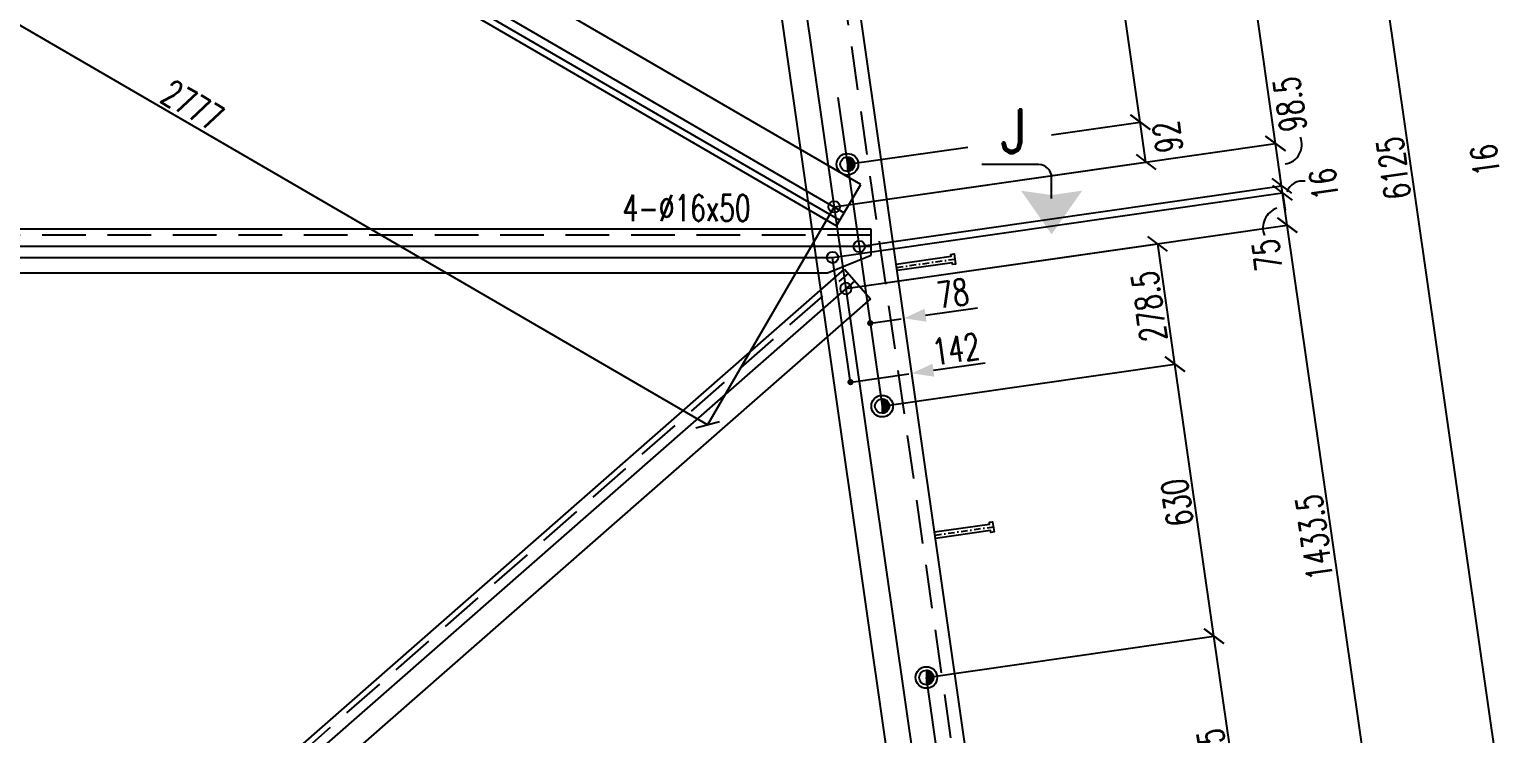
# Model space of a CAD drawing. Extents: x 142141 to 158361, y -163675 to -152195.
# Drawn here: x 151884 to 155230, y -158348 to -156733 of the extents above; entities that cross this region are included whole.
import ezdxf
from ezdxf.enums import TextEntityAlignment as Align

# ---------------------------------------------------------------- set-up
doc = ezdxf.new("R2010")
doc.units = 0
doc.header["$LTSCALE"] = 200
doc.header["$MEASUREMENT"] = 0
doc.linetypes.add('DASHDOT', pattern=[1, 0.5, -0.25, 0, -0.25])
doc.linetypes.add('DASHED', pattern=[0.75, 0.5, -0.25])
doc.layers.get('0').update_dxf_attribs({"linetype": 'CONTINUOUS'})
doc.layers.get('DEFPOINTS').update_dxf_attribs({"linetype": 'CONTINUOUS'})
for name, color, linetype in [('ASSI', 3, 'CONTINUOUS'), ('Echelon', 3, 'CONTINUOUS'), ('FORI', 2, 'CONTINUOUS'), ('LINEA_ANG', 2, 'CONTINUOUS'), ('LS', 7, 'CONTINUOUS'), ('LSP', 3, 'CONTINUOUS'), ('MZ', 6, 'DASHDOT'), ('QT_MAL', 7, 'CONTINUOUS'), ('QT_MPR', 7, 'CONTINUOUS'), ('QT_MSP', 7, 'CONTINUOUS'), ('TRAT-Y', 7, 'DASHED')]:
    doc.layers.add(name, color=color, linetype=linetype)
doc.styles.add('QUOTE', font='ROMANS8.SHX', dxfattribs={"width": 0.7})
doc.styles.add('RD', font='ROMAND8.SHX', dxfattribs={"width": 0.7})
doc.styles.add('RS', font='ROMANS8.shx', dxfattribs={"width": 0.7})
doc.styles.get("Standard").update_dxf_attribs({"font": 'ROMANS8.SHX', "width": 0.7})
doc.dimstyles.new('FRECCE1', dxfattribs={"dimtxt": 60, "dimasz": 6.6667, "dimexe": 0, "dimexo": 0, "dimgap": 1, "dimtad": 1, "dimzin": 0, "dimdsep": 46, "dimtxsty": 'RS', "dimblk1": 'QUOTP', "dimblk2": 'QUOTF', "dimsah": 1, "dimcen": 0, "dimclrd": 2, "dimclre": 2, "dimclrt": 7, "dimadec": 0, "dimazin": 0, "dimtfac": 1, "dimtix": 1, "dimtmove": 2, "dimatfit": 3, "dimldrblk": 'QUOTP', "dimfxl": 1, "dimtolj": 1, "dimtzin": 0, "dimarcsym": 0})
doc.dimstyles.new('TRATTO', dxfattribs={"dimscale": 0, "dimtxt": 60, "dimasz": 40, "dimexe": 0, "dimexo": 0, "dimgap": 10, "dimtad": 1, "dimrnd": 0.5, "dimdsep": 46, "dimtxsty": 'RS', "dimblk1": 'OBLIQUE', "dimblk2": 'OBLIQUE', "dimsah": 1, "dimcen": 0.09, "dimclrd": 2, "dimclre": 2, "dimclrt": 7, "dimadec": 0, "dimazin": 0, "dimtfac": 1, "dimtix": 1, "dimtmove": 2, "dimatfit": 3, "dimfxl": 1, "dimtolj": 1, "dimtzin": 0, "dimarcsym": 0})

# ---------------------------------------------------------------- blocks, each defined once
blk = doc.blocks.new('ASSE98')
blk.add_line((0, 0), (1, 0))
at = {"color": 7, "style": 'QUOTE', "width": 0.5, "flags": 1}
for tag, p in [('TI', (1.38308, 6.82731)), ('DI_S', (1.38308, 6.42178)), ('D_S', (1.38308, 6.02092)), ('E_S', (1.38308, 5.68065)), ('NFORI', (1.36454, 5.29792)), ('ALAR', (1.36349, 4.93246)), ('FAM', (1.3775, 4.54645)), ('ALA', (1.38308, 4.19257)), ('DISP2', (1.38308, 3.84971)), ('DISP1', (1.38308, 3.50686)), ('PINZAF', (1.38308, 3.164)), ('PINZAI', (1.38308, 2.82114)), ('TRP', (1.38308, 2.47829)), ('NP', (1.38308, 2.13543)), ('SV', (1.38308, 1.79257)), ('PESO', (1.38308, 1.44971)), ('QUA', (1.38308, 1.10686)), ('LUN', (1.38308, 0.764)), ('PROF', (1.38308, 0.42114)), ('POS', (1.38308, 0.07829))]:
    blk.add_attdef(tag, p, '', height=0.2, dxfattribs=at)
at = {"color": 7, "flags": 1}
for tag, p in [('LAV1', (3.07431, 6.82847)), ('LAV2', (3.07431, 6.49513)), ('LAV3', (3.07431, 6.1618)), ('LAV4', (3.07431, 5.82847)), ('LAV5', (3.07431, 5.49513)), ('LAV6', (3.07431, 5.1618)), ('LAV7', (3.07431, 4.82847)), ('LAV8', (3.07431, 4.49513)), ('LAV9', (3.07431, 4.1618)), ('LAV10', (3.07431, 3.82847))]:
    blk.add_attdef(tag, p, '', height=0.2, dxfattribs=at)
blk = doc.blocks.new('16')
blk.add_circle((0, 0), 1)
blk = doc.blocks.new('QUOTP')
at = {"layer": 'ASSI', "color": 2, "const_width": 1.07}
blk.add_lwpolyline([(-0.53, 0, 1), (0.53, 0, 1)], format="xyb", close=True, dxfattribs=at)
blk = doc.blocks.new('QUOTF')
at = {"layer": 'LS', "color": 2}
blk.add_line((7.5, 0), (25.5, 0), dxfattribs=at)
blk.add_solid([(7.5, 2.25), (0, 0), (7.5, -2.25)], dxfattribs=at)
blk = doc.blocks.new('*D36')
at = {"layer": 'DEFPOINTS', "color": 0, "transparency": 16777216}
for p in [(153889.3, -157395.4), (153889.3, -157395.4), (153812.1, -157406.5)]:
    blk.add_point(p, dxfattribs=at)
at = {"layer": 'QT_MAL', "color": 2, "lineweight": -2, "transparency": 16777216}
for p, q in [((153818.7, -157405.6), (153882.7, -157396.4)), ((153889.3, -157395.4), (153889.3, -157395.4))]:
    blk.add_line(p, q, dxfattribs=at)
at = {"layer": 'QT_MAL', "color": 2, "lineweight": -2, "transparency": 16777216, "xscale": 6.6667, "yscale": 6.6667, "zscale": 6.6667}
for name, p, rotation in [('QUOTF', (153889.3, -157395.4), 8.166139302354088), ('QUOTP', (153812.1, -157406.5), 188.1661393023541)]:
    blk.add_blockref(name, p, dxfattribs=dict(at, rotation=rotation))
at = {"layer": 'QT_MAL', "color": 7, "transparency": 16777216, "insert": (154001.3, -157338.5), "char_height": 60, "attachment_point": 5, "rotation": 8.1661, "style": 'RS'}
blk.add_mtext('\\A1;78', dxfattribs=at)
blk = doc.blocks.new('*D37')
at = {"layer": 'DEFPOINTS', "color": 0, "transparency": 16777216}
for p in [(153907.4, -157521.5), (153907.4, -157521.5), (153766.9, -157541.7)]:
    blk.add_point(p, dxfattribs=at)
at = {"layer": 'QT_MAL', "color": 2, "lineweight": -2, "transparency": 16777216}
blk.add_line((153773.5, -157540.7), (153900.8, -157522.4), dxfattribs=at)
at = {"layer": 'QT_MAL', "color": 2, "lineweight": -2, "transparency": 16777216, "xscale": 6.6667, "yscale": 6.6667, "zscale": 6.6667}
for name, p, rotation in [('QUOTF', (153907.4, -157521.5), 8.166139302354088), ('QUOTP', (153766.9, -157541.7), 188.1661393023541)]:
    blk.add_blockref(name, p, dxfattribs=dict(at, rotation=rotation))
at = {"layer": 'QT_MAL', "color": 7, "transparency": 16777216, "insert": (154008.8, -157465.8), "char_height": 60, "attachment_point": 5, "rotation": 8.1661, "style": 'RS'}
blk.add_mtext('\\A1;142', dxfattribs=at)
blk = doc.blocks.new('A$C6E393FD9')
at = {"layer": 'Echelon'}
blk.add_lwpolyline([(2.5, 0), (0, 19.8), (168.6, 41.4), (167.9, 47.2), (177.8, 48.5), (181.8, 17.1), (171.9, 15.8), (171.2, 21.6), (2.5, 0)], close=True, dxfattribs=at)
at = {"layer": 'MZ', "ltscale": 0.2}
blk.add_line((1.3, 9.9), (179.8, 32.8), dxfattribs=at)
blk = doc.blocks.new('P20')
at = {"color": 0}
for p, q in [((0, 0.98), (0.02, 1)), ((0, 0.94), (0.06, 1)), ((1, -0.01), (0, 0.99)), ((0, 0.89), (0.1, 0.99)), ((0, 0.85), (0.14, 0.99)), ((0, 0.8), (0.18, 0.98)), ((0, 0.76), (0.22, 0.98)), ((0, 0.71), (0.25, 0.97)), ((0, 0.67), (0.29, 0.96)), ((1, -0.05), (0, 0.95)), ((0, 0.62), (0.32, 0.95)), ((0, 0.58), (0.36, 0.93)), ((0, 0.53), (0.39, 0.92)), ((0, 0.49), (0.42, 0.91)), ((1, -0.09), (0, 0.9)), ((0, 0.44), (0.45, 0.89)), ((0, 0.4), (0.48, 0.88)), ((0.99, -0.13), (0, 0.86)), ((0, 0.35), (0.51, 0.86)), ((0, 0.31), (0.54, 0.84)), ((0, 0.26), (0.56, 0.83)), ((0.99, -0.17), (0, 0.81)), ((0, 0.22), (0.59, 0.81)), ((0, 0.17), (0.61, 0.79)), ((0.98, -0.21), (0, 0.77)), ((0, 0.13), (0.64, 0.77)), ((0, 0.08), (0.66, 0.75)), ((0, 0.04), (0.69, 0.73)), ((0.97, -0.25), (0, 0.72)), ((0, -0.01), (0.71, 0.7)), ((0.96, -0.28), (0, 0.68)), ((0, -0.05), (0.73, 0.68)), ((0, -0.1), (0.75, 0.66)), ((0.95, -0.32), (0, 0.63)), ((0, -0.14), (0.77, 0.63)), ((0, -0.19), (0.79, 0.61)), ((0.94, -0.35), (0, 0.59)), ((0, -0.23), (0.81, 0.58)), ((0, -0.28), (0.83, 0.56)), ((0.92, -0.38), (0, 0.54)), ((0, -0.32), (0.85, 0.53)), ((0.91, -0.41), (0, 0.5)), ((0, -0.36), (0.87, 0.5)), ((0, -0.41), (0.88, 0.47)), ((0.9, -0.44), (0, 0.45)), ((0, -0.45), (0.9, 0.44)), ((0.88, -0.47), (0, 0.41)), ((0, -0.5), (0.91, 0.41)), ((0, -0.54), (0.92, 0.38)), ((0.87, -0.5), (0, 0.36)), ((0, -0.59), (0.94, 0.35)), ((0.85, -0.53), (0, 0.32)), ((0, -0.63), (0.95, 0.31)), ((0, -0.68), (0.96, 0.28)), ((0.83, -0.56), (0, 0.27)), ((0, -0.72), (0.97, 0.25)), ((0.81, -0.58), (0, 0.23)), ((0, -0.77), (0.98, 0.21)), ((0.79, -0.61), (0, 0.18)), ((0, -0.81), (0.99, 0.17)), ((0.77, -0.63), (0, 0.14)), ((0, -0.86), (0.99, 0.13)), ((0.75, -0.66), (0, 0.09)), ((0, -0.9), (1, 0.09)), ((0.73, -0.68), (0, 0.05)), ((0, -0.95), (1, 0.05)), ((0.71, -0.7), (0, 0.01)), ((0, -0.99), (1, 0.01)), ((1, 0.04), (0.04, 1)), ((1, 0.09), (0.09, 1)), ((0.99, 0.14), (0.14, 0.99)), ((0.98, 0.19), (0.19, 0.98)), ((0.97, 0.25), (0.25, 0.97)), ((0.95, 0.31), (0.31, 0.95)), ((0.92, 0.38), (0.38, 0.92)), ((0.88, 0.47), (0.47, 0.88)), ((0.81, 0.59), (0.59, 0.81)), ((0.69, -0.73), (0, -0.04)), ((0.66, -0.75), (0, -0.08)), ((0.64, -0.77), (0, -0.13)), ((0.61, -0.79), (0, -0.17)), ((0.59, -0.81), (0, -0.22)), ((0.56, -0.83), (0, -0.26)), ((0.54, -0.84), (0, -0.31)), ((0.51, -0.86), (0, -0.35)), ((0.48, -0.88), (0, -0.4)), ((0.45, -0.89), (0, -0.44)), ((0.42, -0.91), (0, -0.49)), ((0.39, -0.92), (0, -0.53)), ((0.36, -0.93), (0, -0.58)), ((0.32, -0.95), (0, -0.62)), ((0.29, -0.96), (0, -0.67)), ((0.25, -0.97), (0, -0.71)), ((0.22, -0.98), (0, -0.76)), ((0.18, -0.98), (0, -0.8)), ((0.14, -0.99), (0, -0.85)), ((0.1, -0.99), (0, -0.89)), ((0.04, -1), (1, -0.04)), ((0.09, -1), (1, -0.09)), ((0.14, -0.99), (0.99, -0.14)), ((0.19, -0.98), (0.98, -0.19)), ((0.25, -0.97), (0.97, -0.25)), ((0.31, -0.95), (0.95, -0.31)), ((0.38, -0.92), (0.92, -0.38)), ((0.47, -0.88), (0.88, -0.47)), ((0.59, -0.81), (0.81, -0.59))]:
    blk.add_line(p, q, dxfattribs=at)
for radius in [1.5, 1]:
    blk.add_circle((0, 0), radius)
blk = doc.blocks.new('_OBLIQUE')
at = {"color": 0, "linetype": 'ByBlock'}
blk.add_line((-0.5, -0.5), (0.5, 0.5), dxfattribs=at)
blk = doc.blocks.new('*D67')
at = {"layer": 'DEFPOINTS', "color": 0, "transparency": 16777216}
for p in [(154616.4, -154014), (153323.6, -154199.5), (154193.6, -160262.3)]:
    blk.add_point(p, dxfattribs=at)
at = {"layer": 'QT_MPR', "color": 2, "lineweight": -2, "transparency": 16777216}
for p, q in [((153323.6, -154199.5), (154616.4, -154014)), ((155486.4, -160076.8), (154616.4, -154014)), ((154193.6, -160262.3), (155486.4, -160076.8))]:
    blk.add_line(p, q, dxfattribs=at)
at = {"layer": 'QT_MPR', "color": 2, "lineweight": -2, "transparency": 16777216, "xscale": 40, "yscale": 40, "zscale": 40}
for p, rotation in [((154616.4, -154014), 98.1661393023538), ((155486.4, -160076.8), 278.1661393023538)]:
    blk.add_blockref('_OBLIQUE', p, dxfattribs=dict(at, rotation=rotation))
at = {"layer": 'QT_MPR', "color": 7, "transparency": 16777216, "insert": (155011.8, -157051.1), "char_height": 60, "attachment_point": 5, "rotation": 98.1661, "style": 'RS'}
blk.add_mtext('\\A1;6125', dxfattribs=at)
blk = doc.blocks.new('*D74')
at = {"layer": 'DEFPOINTS', "color": 0, "transparency": 16777216}
for p in [(154767.9, -157182), (153756.3, -157327.2), (153960, -158746.6)]:
    blk.add_point(p, dxfattribs=at)
at = {"layer": 'QT_MPR', "color": 2, "lineweight": -2, "transparency": 16777216}
for p, q in [((153756.3, -157327.2), (154767.9, -157182)), ((154971.6, -158601.4), (154767.9, -157182)), ((153960, -158746.6), (154971.6, -158601.4))]:
    blk.add_line(p, q, dxfattribs=at)
at = {"layer": 'QT_MPR', "color": 2, "lineweight": -2, "transparency": 16777216, "xscale": 40, "yscale": 40, "zscale": 40}
for p, rotation in [((154767.9, -157182), 98.1661393023538), ((154971.6, -158601.4), 278.1661393023538)]:
    blk.add_blockref('_OBLIQUE', p, dxfattribs=dict(at, rotation=rotation))
at = {"layer": 'QT_MPR', "color": 7, "transparency": 16777216, "insert": (154830.2, -157897.4), "char_height": 60, "attachment_point": 5, "rotation": 98.1661, "style": 'RS'}
blk.add_mtext('\\A1;1433.5', dxfattribs=at)
blk = doc.blocks.new('*D75')
at = {"layer": 'DEFPOINTS', "color": 0, "transparency": 16777216}
for p in [(154757.3, -157107.9), (153725.9, -157255.9), (153756.3, -157327.2)]:
    blk.add_point(p, dxfattribs=at)
at = {"layer": 'QT_MPR', "color": 2, "lineweight": -2, "transparency": 16777216}
for p, q in [((153725.9, -157255.9), (154757.3, -157107.9)), ((154767.9, -157182), (154757.3, -157107.9)), ((153756.3, -157327.2), (154767.9, -157182))]:
    blk.add_line(p, q, dxfattribs=at)
at = {"layer": 'QT_MPR', "color": 2, "lineweight": -2, "transparency": 16777216, "xscale": 40, "yscale": 40, "zscale": 40}
for p, rotation in [((154757.3, -157107.9), 98.1661393023538), ((154767.9, -157182), 278.1661393023538)]:
    blk.add_blockref('_OBLIQUE', p, dxfattribs=dict(at, rotation=rotation))
at = {"layer": 'QT_MPR', "color": 7, "transparency": 16777216, "insert": (154721.5, -157250.2), "char_height": 60, "attachment_point": 5, "rotation": 98.1661, "style": 'RS'}
blk.add_mtext('\\A1;75', dxfattribs=at)
blk = doc.blocks.new('*D76')
at = {"layer": 'DEFPOINTS', "color": 0, "transparency": 16777216}
for p in [(154755, -157092), (153786.9, -157230.9), (153725.9, -157255.9)]:
    blk.add_point(p, dxfattribs=at)
at = {"layer": 'QT_MPR', "color": 2, "lineweight": -2, "transparency": 16777216}
for p, q in [((154755, -157092), (154749.3, -157052.4)), ((153786.9, -157230.9), (154755, -157092)), ((154757.3, -157107.9), (154755, -157092)), ((153725.9, -157255.9), (154757.3, -157107.9)), ((154757.3, -157107.9), (154763, -157147.5))]:
    blk.add_line(p, q, dxfattribs=at)
at = {"layer": 'QT_MPR', "color": 2, "lineweight": -2, "transparency": 16777216, "xscale": 40, "yscale": 40, "zscale": 40}
for p, rotation in [((154755, -157092), 278.1661393023538), ((154757.3, -157107.9), 98.1661393023538)]:
    blk.add_blockref('_OBLIQUE', p, dxfattribs=dict(at, rotation=rotation))
at = {"layer": 'QT_MPR', "color": 7, "transparency": 16777216, "insert": (154852.2, -157088.2), "char_height": 60, "attachment_point": 5, "rotation": 98.1661, "style": 'RS'}
blk.add_mtext('\\A1;16', dxfattribs=at)
blk = doc.blocks.new('*D77')
at = {"layer": 'DEFPOINTS', "color": 0, "transparency": 16777216}
for p in [(154741, -156994.7), (153729.4, -157139.9), (153786.9, -157230.9)]:
    blk.add_point(p, dxfattribs=at)
at = {"layer": 'QT_MPR', "color": 2, "lineweight": -2, "transparency": 16777216}
for p, q in [((153729.4, -157139.9), (154741, -156994.7)), ((154755, -157092), (154741, -156994.7)), ((153786.9, -157230.9), (154755, -157092))]:
    blk.add_line(p, q, dxfattribs=at)
at = {"layer": 'QT_MPR', "color": 2, "lineweight": -2, "transparency": 16777216, "xscale": 40, "yscale": 40, "zscale": 40}
for p, rotation in [((154741, -156994.7), 98.1661393023538), ((154755, -157092), 278.1661393023538)]:
    blk.add_blockref('_OBLIQUE', p, dxfattribs=dict(at, rotation=rotation))
at = {"layer": 'QT_MPR', "color": 7, "transparency": 16777216, "insert": (154773.7, -156904.5), "char_height": 60, "attachment_point": 5, "rotation": 98.1661, "style": 'RS'}
blk.add_mtext('\\A1;98.5', dxfattribs=at)
blk = doc.blocks.new('*D78')
at = {"layer": 'DEFPOINTS', "color": 0, "transparency": 16777216}
for p in [(154536.6, -155570.1), (153525, -155715.2), (153729.4, -157139.9)]:
    blk.add_point(p, dxfattribs=at)
at = {"layer": 'QT_MPR', "color": 2, "lineweight": -2, "transparency": 16777216}
for p, q in [((153525, -155715.2), (154536.6, -155570.1)), ((154741, -156994.7), (154536.6, -155570.1)), ((153729.4, -157139.9), (154741, -156994.7))]:
    blk.add_line(p, q, dxfattribs=at)
at = {"layer": 'QT_MPR', "color": 2, "lineweight": -2, "transparency": 16777216, "xscale": 40, "yscale": 40, "zscale": 40}
for p, rotation in [((154536.6, -155570.1), 98.1661393023538), ((154741, -156994.7), 278.1661393023538)]:
    blk.add_blockref('_OBLIQUE', p, dxfattribs=dict(at, rotation=rotation))
at = {"layer": 'QT_MPR', "color": 7, "transparency": 16777216, "insert": (154599.2, -156288.1), "char_height": 60, "attachment_point": 5, "rotation": 98.1661, "style": 'RS'}
blk.add_mtext('\\A1;1439', dxfattribs=at)
blk = doc.blocks.new('*D88')
at = {"layer": 'DEFPOINTS', "color": 0, "transparency": 16777216}
for p in [(154600, -158124), (153940.8, -158218.6), (153960, -158746.6)]:
    blk.add_point(p, dxfattribs=at)
at = {"layer": 'QT_MSP', "color": 2, "lineweight": -2, "transparency": 16777216}
for p, q in [((153940.8, -158218.6), (154600, -158124)), ((154674.7, -158644), (154600, -158124)), ((153960, -158746.6), (154674.7, -158644))]:
    blk.add_line(p, q, dxfattribs=at)
at = {"layer": 'QT_MSP', "color": 2, "lineweight": -2, "transparency": 16777216, "xscale": 40, "yscale": 40, "zscale": 40}
for p, rotation in [((154600, -158124), 98.1661393023538), ((154674.7, -158644), 278.1661393023538)]:
    blk.add_blockref('_OBLIQUE', p, dxfattribs=dict(at, rotation=rotation))
at = {"layer": 'QT_MSP', "color": 7, "transparency": 16777216, "insert": (154597.8, -158389.7), "char_height": 60, "attachment_point": 5, "rotation": 98.1661, "style": 'RS'}
blk.add_mtext('\\A1;525', dxfattribs=at)
blk = doc.blocks.new('*D89')
at = {"layer": 'DEFPOINTS', "color": 0, "transparency": 16777216}
for p in [(154510.5, -157500.4), (153839.4, -157596.7), (153940.8, -158218.6)]:
    blk.add_point(p, dxfattribs=at)
at = {"layer": 'QT_MSP', "color": 2, "lineweight": -2, "transparency": 16777216}
for p, q in [((153839.4, -157596.7), (154510.5, -157500.4)), ((154600, -158124), (154510.5, -157500.4)), ((153940.8, -158218.6), (154600, -158124))]:
    blk.add_line(p, q, dxfattribs=at)
at = {"layer": 'QT_MSP', "color": 2, "lineweight": -2, "transparency": 16777216, "xscale": 40, "yscale": 40, "zscale": 40}
for p, rotation in [((154510.5, -157500.4), 98.1661393023538), ((154600, -158124), 278.1661393023538)]:
    blk.add_blockref('_OBLIQUE', p, dxfattribs=dict(at, rotation=rotation))
at = {"layer": 'QT_MSP', "color": 7, "transparency": 16777216, "insert": (154515.7, -157817.9), "char_height": 60, "attachment_point": 5, "rotation": 98.1661, "style": 'RS'}
blk.add_mtext('\\A1;630', dxfattribs=at)
blk = doc.blocks.new('*D90')
at = {"layer": 'DEFPOINTS', "color": 0, "transparency": 16777216}
for p in [(154471, -157224.7), (153756.3, -157327.2), (153839.4, -157596.7)]:
    blk.add_point(p, dxfattribs=at)
at = {"layer": 'QT_MSP', "color": 2, "lineweight": -2, "transparency": 16777216}
for p, q in [((153756.3, -157327.2), (154471, -157224.7)), ((154510.5, -157500.4), (154471, -157224.7)), ((153839.4, -157596.7), (154510.5, -157500.4))]:
    blk.add_line(p, q, dxfattribs=at)
at = {"layer": 'QT_MSP', "color": 2, "lineweight": -2, "transparency": 16777216, "xscale": 40, "yscale": 40, "zscale": 40}
for p, rotation in [((154471, -157224.7), 98.1661393023538), ((154510.5, -157500.4), 278.1661393023538)]:
    blk.add_blockref('_OBLIQUE', p, dxfattribs=dict(at, rotation=rotation))
at = {"layer": 'QT_MSP', "color": 7, "transparency": 16777216, "insert": (154451.2, -157368.2), "char_height": 60, "attachment_point": 5, "rotation": 98.1661, "style": 'RS'}
blk.add_mtext('\\A1;278.5', dxfattribs=at)
blk = doc.blocks.new('*D91')
at = {"layer": 'DEFPOINTS', "color": 0, "transparency": 16777216}
for p in [(154431, -156946.1), (154227.6, -156975.3), (153729.4, -157139.9)]:
    blk.add_point(p, dxfattribs=at)
at = {"layer": 'QT_MSP', "color": 2, "lineweight": -2, "transparency": 16777216}
for p, q in [((154227.6, -156975.3), (154431, -156946.1)), ((154444.1, -157037.3), (154431, -156946.1)), ((153729.4, -157139.9), (154444.1, -157037.3))]:
    blk.add_line(p, q, dxfattribs=at)
at = {"layer": 'QT_MSP', "color": 2, "lineweight": -2, "transparency": 16777216, "xscale": 40, "yscale": 40, "zscale": 40}
for p, rotation in [((154431, -156946.1), 98.1661393023538), ((154444.1, -157037.3), 278.1661393023538)]:
    blk.add_blockref('_OBLIQUE', p, dxfattribs=dict(at, rotation=rotation))
at = {"layer": 'QT_MSP', "color": 7, "transparency": 16777216, "insert": (154493.8, -156979.5), "char_height": 60, "attachment_point": 5, "rotation": 98.1661, "style": 'RS'}
blk.add_mtext('\\A1;92', dxfattribs=at)
blk = doc.blocks.new('*D92')
at = {"layer": 'DEFPOINTS', "color": 0, "transparency": 16777216}
for p in [(154342.9, -156332.4), (153683.7, -156427), (154227.6, -156975.3)]:
    blk.add_point(p, dxfattribs=at)
at = {"layer": 'QT_MSP', "color": 2, "lineweight": -2, "transparency": 16777216}
for p, q in [((153683.7, -156427), (154342.9, -156332.4)), ((154431, -156946.1), (154342.9, -156332.4)), ((154227.6, -156975.3), (154431, -156946.1))]:
    blk.add_line(p, q, dxfattribs=at)
at = {"layer": 'QT_MSP', "color": 2, "lineweight": -2, "transparency": 16777216, "xscale": 40, "yscale": 40, "zscale": 40}
for p, rotation in [((154342.9, -156332.4), 98.1661393023538), ((154431, -156946.1), 278.1661393023538)]:
    blk.add_blockref('_OBLIQUE', p, dxfattribs=dict(at, rotation=rotation))
at = {"layer": 'QT_MSP', "color": 7, "transparency": 16777216, "insert": (154347.4, -156644.9), "char_height": 60, "attachment_point": 5, "rotation": 98.1661, "style": 'RS'}
blk.add_mtext('\\A1;620', dxfattribs=at)
blk = doc.blocks.new('*D107')
at = {"layer": 'DEFPOINTS', "color": 0, "transparency": 16777216}
for p in [(156142.2, -155339.7), (156346.6, -156764.3), (155335, -156909.5)]:
    blk.add_point(p, dxfattribs=at)
at = {"layer": 'QT_MPR', "color": 2, "lineweight": -2, "transparency": 16777216}
for p, q in [((156142.2, -155339.7), (155130.5, -155484.8)), ((155130.5, -155484.8), (155335, -156909.5)), ((156346.6, -156764.3), (155335, -156909.5))]:
    blk.add_line(p, q, dxfattribs=at)
at = {"layer": 'QT_MPR', "color": 2, "lineweight": -2, "transparency": 16777216, "xscale": 40, "yscale": 40, "zscale": 40}
for p, rotation in [((155130.5, -155484.8), 98.16613930235562), ((155335, -156909.5), 278.1661393023556)]:
    blk.add_blockref('_OBLIQUE', p, dxfattribs=dict(at, rotation=rotation))
at = {"layer": 'QT_MPR', "color": 7, "transparency": 16777216, "insert": (155193.2, -156202.8), "char_height": 60, "attachment_point": 5, "rotation": 98.1661, "style": 'RS'}
blk.add_mtext('\\A1;1439', dxfattribs=at)
blk = doc.blocks.new('*D109')
at = {"layer": 'DEFPOINTS', "color": 0, "transparency": 16777216}
for p in [(156317, -156867.8), (156382.6, -156874.7), (155351.2, -157022.7)]:
    blk.add_point(p, dxfattribs=at)
at = {"layer": 'QT_MPR', "color": 2, "lineweight": -2, "transparency": 16777216}
for p, q in [((156317, -156867.8), (155348.9, -157006.8)), ((156382.6, -156874.7), (155351.2, -157022.7)), ((155348.9, -157006.8), (155343.2, -156967.2)), ((155348.9, -157006.8), (155351.2, -157022.7)), ((155351.2, -157022.7), (155356.9, -157062.3))]:
    blk.add_line(p, q, dxfattribs=at)
at = {"layer": 'QT_MPR', "color": 2, "lineweight": -2, "transparency": 16777216, "xscale": 40, "yscale": 40, "zscale": 40}
for p, rotation in [((155348.9, -157006.8), 278.1661393023556), ((155351.2, -157022.7), 98.16613930235562)]:
    blk.add_blockref('_OBLIQUE', p, dxfattribs=dict(at, rotation=rotation))
at = {"layer": 'QT_MPR', "color": 7, "transparency": 16777216, "insert": (155221.4, -157033.2), "char_height": 60, "attachment_point": 5, "rotation": 98.1661, "style": 'RS'}
blk.add_mtext('\\A1;16', dxfattribs=at)
blk = doc.blocks.new('*D139')
at = {"layer": 'DEFPOINTS', "color": 0, "transparency": 16777216}
for p in [(151345.4, -155715.2), (151037.8, -156245), (153729.4, -157139.9)]:
    blk.add_point(p, dxfattribs=at)
at = {"layer": 'QT_MPR', "color": 2, "lineweight": -2, "transparency": 16777216}
for p, q in [((151345.4, -155715.2), (151037.8, -156245)), ((153439.4, -157639.4), (151037.8, -156245)), ((153729.4, -157139.9), (153439.4, -157639.4))]:
    blk.add_line(p, q, dxfattribs=at)
at = {"layer": 'QT_MPR', "color": 2, "lineweight": -2, "transparency": 16777216, "xscale": 40, "yscale": 40, "zscale": 40}
for p, rotation in [((151037.8, -156245), 149.8603984858185), ((153439.4, -157639.4), 329.8603984858185)]:
    blk.add_blockref('_OBLIQUE', p, dxfattribs=dict(at, rotation=rotation))
at = {"layer": 'QT_MPR', "color": 7, "transparency": 16777216, "insert": (152258.7, -156907.6), "char_height": 60, "attachment_point": 5, "rotation": 329.8604, "style": 'RS'}
blk.add_mtext('\\A1;2777', dxfattribs=at)
blk = doc.blocks.new('bull')
at = {"style": 'RS', "width": 0.7, "flags": 1}
for tag, p in [('NN', (-12.25, 0)), ('DIAMETRO', (0, -4.86)), ('SERRAGGIO', (0, -9.71)), ('LUNGHEZZA', (0, -14.57)), ('NB', (0, -19.43)), ('TIPO', (0, -24.12)), ('EL', (-0.14, -29))]:
    blk.add_attdef(tag, p, '', height=3, dxfattribs=at)
at = {"style": 'RS', "width": 0.7}
blk.add_attdef('BULLONE', (0, 0), '', height=3, dxfattribs=at)

msp = doc.modelspace()

# ---------------------------------------------------------------- linework, layer by layer
at = {"layer": 'LINEA_ANG'}
for p, q in [((154218.412, -159688.658), (153349.813, -153635.662)), ((153171.638, -153661.23), (154040.237, -159714.226)), ((153790.35, -157088.514), (148886.908, -154241.558)), ((148839.208, -154323.715), (153742.65, -157170.67)), ((148831.676, -154336.687), (153735.118, -157183.643)), ((153735.118, -157183.643), (153790.35, -157088.514)), ((153813.928, -157190.909), (143518.928, -157190.909)), ((153813.928, -157250.909), (153813.928, -157190.909)), ((153713.928, -157290.909), (153813.928, -157250.909)), ((143618.928, -157290.909), (153713.928, -157290.909)), ((150460.462, -160168.083), (153753.49, -157283.148)), ((153753.49, -157283.148), (153812.796, -157350.844)), ((153812.796, -157350.844), (150552.112, -160207.444))]:
    msp.add_line(p, q, dxfattribs=at)
at = {"layer": 'LS', "color": 6}
for p, q in [((153294.312, -154107.772), (153964.826, -158780.378)), ((153737.929, -156889.449), (153839.422, -157596.719)), ((153759.877, -157042.397), (154035.527, -157002.841)), ((143606.89, -157255.909), (153725.861, -157255.909)), ((153767.078, -157543.135), (153725.861, -157255.909)), ((154213.714, -160120.557), (153940.789, -158218.626))]:
    msp.add_line(p, q, dxfattribs=at)
for centre, radius, start, end in [((154756.994, -156997.456), 44.414, 277.803842, 22.84177), ((154802.239, -157118.464), 37.645, 79.514357, 159.362499), ((154760.742, -157188.399), 48.538, 109.727842, 201.059594)]:
    msp.add_arc(centre, radius, start, end, dxfattribs=at)
at = {"layer": 'LSP'}
for p, q in [((154197.823, -157042.937), (154067.823, -157042.937)), ((154227.823, -157121.08), (154227.823, -157072.937))]:
    msp.add_line(p, q, dxfattribs=at)
msp.add_arc((154197.823, -157072.937), 30, 0, 90, dxfattribs=at)
for points in [[(154227.823, -157202.937), (154157.823, -157102.937), (154227.823, -157112.937)], [(154227.823, -157202.937), (154297.823, -157102.937), (154227.823, -157112.937)]]:
    msp.add_solid(points, dxfattribs=at)
at = {"layer": 'TRAT-Y'}
for p, q in [((154188.716, -159692.919), (153320.117, -153639.923)), ((153813.928, -157204.909), (143518.928, -157204.909)), ((150469.029, -160177.861), (153762.056, -157292.926))]:
    msp.add_line(p, q, dxfattribs=at)

# ---------------------------------------------------------------- block references
at = {"layer": 'ASSI'}
for p, xscale, rotation in [((154218.412, -159688.658), 6115, 98.1661393023538), ((148849.25, -154306.419), 5670, 329.8603984858185), ((153813.928, -157230.909), 10295, 180), ((153776.554, -157309.474), 4378, 221.2207510437186)]:
    msp.add_blockref('ASSE98', p, dxfattribs=dict(at, xscale=xscale, rotation=rotation))
at = {"layer": 'FORI'}
for name, p, xscale, yscale, zscale in [('P20', (153759.877, -157042.397), 16.5, 16.5, 16.5), ('16', (153729.413, -157139.859), 13, 13, 13), ('16', (153786.928, -157230.909), 13, 13, 13), ('16', (153725.861, -157255.909), 13, 13, 13), ('16', (153756.299, -157327.218), -13, 13, 13), ('P20', (153839.422, -157596.719), 16.5, 16.5, 16.5), ('P20', (153940.789, -158218.626), 16.5, 16.5, 16.5)]:
    msp.add_blockref(name, p, dxfattribs=dict(at, xscale=xscale, yscale=yscale, zscale=zscale))
at = {"layer": 'LS', "color": 7, "xscale": 20, "yscale": 20, "zscale": 20}
msp.add_blockref('bull', (153244.598, -157172.639), dxfattribs=at).add_auto_attribs({'BULLONE': '4-%%c16x50                '})
at = {"layer": 'LS', "xscale": 0.7500000000000001, "yscale": 0.7500000000000001, "zscale": 0.7500000000000001, "rotation": 0.8689299996759822}
for p in [(153871.758, -157286.235), (153959.825, -157899.949)]:
    msp.add_blockref('A$C6E393FD9', p, dxfattribs=at)

# ---------------------------------------------------------------- texts
at = {"layer": 'LS', "color": 3, "style": 'RD'}
msp.add_text('J', height=100, dxfattribs=at).set_placement((154138.549, -156966.657), align=Align.MIDDLE)

# ---------------------------------------------------------------- dimensions: what is measured, and where the dimension line sits
at = {"layer": 'QT_MAL'}
for base, p1, p2, text, picture, middle in [((153889.336, -157395.429), (153812.127, -157406.509), (153889.336, -157395.429), '78', '*D36', (154001.269, -157338.483)), ((153907.427, -157521.501), (153766.868, -157541.671), (153907.427, -157521.501), '142', '*D37', (154008.827, -157465.808))]:
    dim = msp.add_linear_dim(base=base, p1=p1, p2=p2, angle=8.166139, text=text, dimstyle='FRECCE1', dxfattribs=at)
    dim.commit()
    dim.dimension.update_dxf_attribs({"geometry": picture, "text_midpoint": middle, "dimtype": 160})
at = {"layer": 'QT_MPR', "color": 7}
for base, p1, p2, text, picture, middle in [((154616.4, -154014.026), (154193.642, -160262.282), (153323.644, -154199.536), '6125', '*D67', (155011.805, -157051.081)), ((155334.966, -156909.464), (156142.168, -155339.658), (156346.602, -156764.295), '1439', '*D107', (155193.154, -156202.827)), ((154536.616, -155570.053), (153729.413, -157139.859), (153524.979, -155715.222), '1439', '*D78', (154599.238, -156288.053)), ((155351.211, -157022.673), (156317.012, -156867.845), (156382.645, -156874.663), '16', '*D109', (155221.388, -157033.184)), ((154755.012, -157091.99), (153725.861, -157255.909), (153786.928, -157230.909), '16', '*D76', (154852.18, -157088.246)), ((154757.295, -157107.899), (153756.299, -157327.218), (153725.861, -157255.909), '75', '*D75', (154721.497, -157250.171)), ((154767.935, -157182.05), (153959.978, -158746.596), (153756.299, -157327.218), '1433.5', '*D74', (154830.181, -157897.42))]:
    dim = msp.add_linear_dim(base=base, p1=p1, p2=p2, angle=98.166139, text=text, dimstyle='TRATTO', override={"dimscale": 1}, dxfattribs=at)
    dim.commit()
    dim.dimension.update_dxf_attribs({"geometry": picture, "text_midpoint": middle, "dimtype": 160})
at = {"layer": 'QT_MPR', "color": 6}
dim = msp.add_linear_dim(base=(151037.784, -156245.049), p1=(153729.413, -157139.859), p2=(151345.403, -155715.222), angle=329.860398, text='2777', dimstyle='TRATTO', override={"dimscale": 1}, dxfattribs=at)
dim.commit()
dim.dimension.update_dxf_attribs({"geometry": '*D139', "text_midpoint": (152258.66, -156907.641), "dimtype": 160})
at = {"layer": 'QT_MPR', "color": 7}
dim = msp.add_linear_dim(base=(154741.049, -156994.69), p1=(153786.928, -157230.909), p2=(153729.413, -157139.859), angle=98.166139, dimstyle='TRATTO', override={"dimscale": 1}, dxfattribs=at)
dim.commit()
dim.dimension.update_dxf_attribs({"geometry": '*D77', "text_midpoint": (154773.676, -156904.511), "dimtype": 160})
at = {"layer": 'QT_MSP', "color": 7}
for base, p1, p2, text, picture, middle in [((154342.935, -156332.378), (154227.554, -156975.286), (153683.689, -156426.979), '620', '*D92', (154347.374, -156644.916)), ((154470.977, -157224.663), (153839.422, -157596.719), (153756.299, -157327.218), '278.5', '*D90', (154451.168, -157368.22)), ((154510.547, -157500.413), (153940.789, -158218.626), (153839.422, -157596.719), '630', '*D89', (154515.697, -157817.901)), ((154600.035, -158124.025), (153959.978, -158746.596), (153940.789, -158218.626), '525', '*D88', (154597.751, -158389.714))]:
    dim = msp.add_linear_dim(base=base, p1=p1, p2=p2, angle=98.166139, text=text, dimstyle='TRATTO', override={"dimscale": 1}, dxfattribs=at)
    dim.commit()
    dim.dimension.update_dxf_attribs({"geometry": picture, "text_midpoint": middle, "dimtype": 160})
dim = msp.add_linear_dim(base=(154431.002, -156946.091), p1=(153729.413, -157139.859), p2=(154227.554, -156975.286), angle=98.166139, dimstyle='TRATTO', override={"dimscale": 1}, dxfattribs=at)
dim.commit()
dim.dimension.update_dxf_attribs({"geometry": '*D91', "text_midpoint": (154493.764, -156979.472), "dimtype": 160})

doc.saveas('drawing.dxf')
